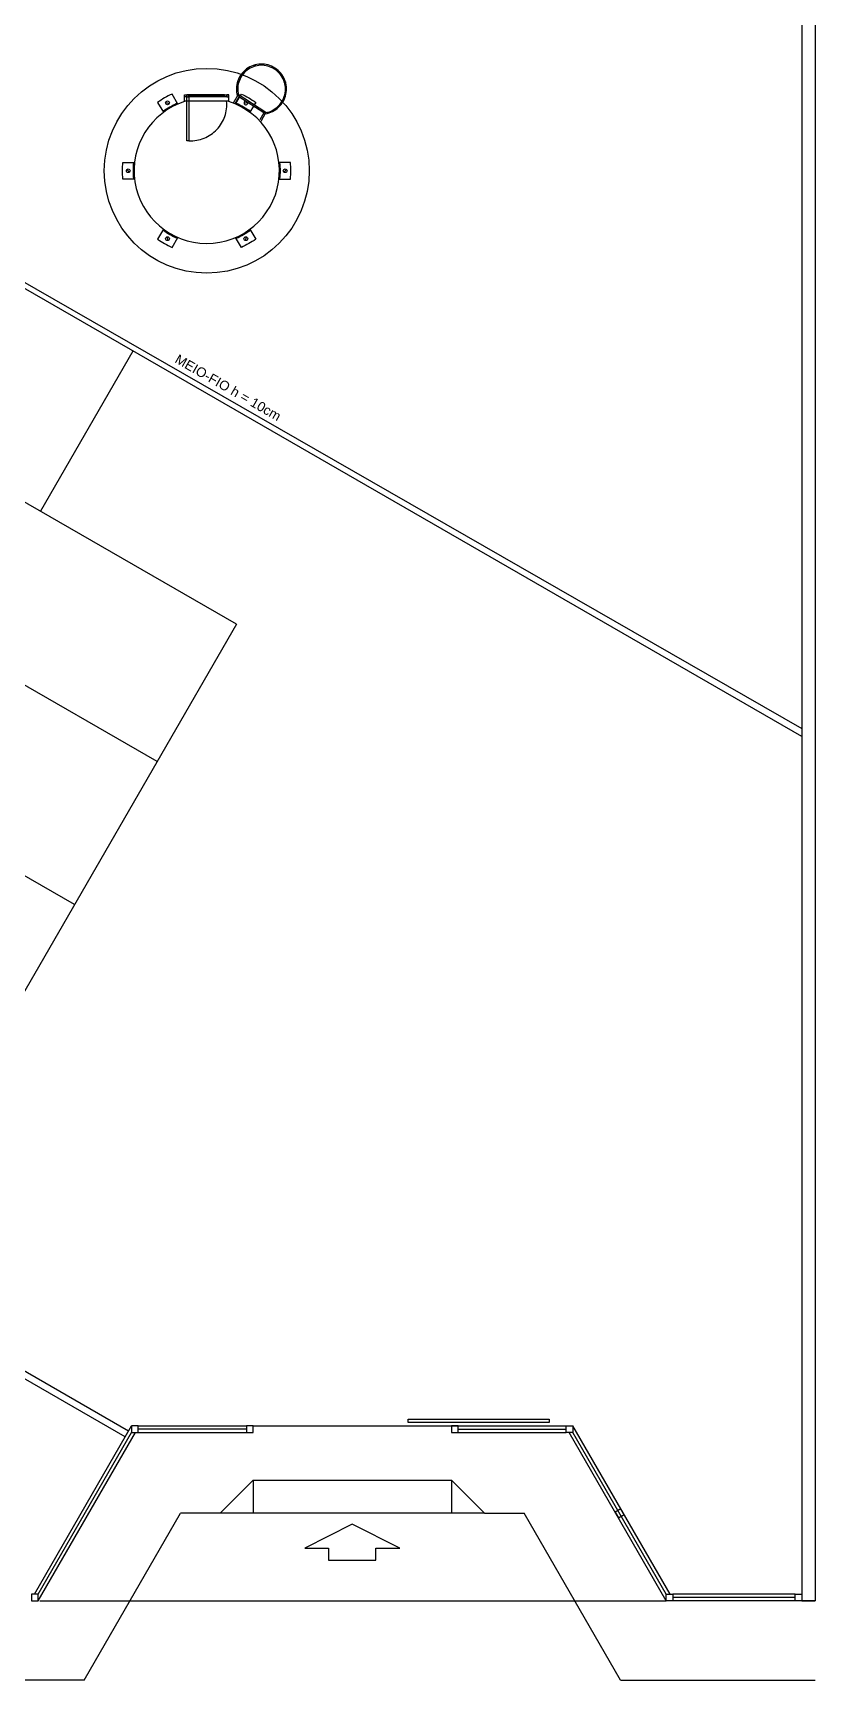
# Model space of a CAD drawing. Extents: x 210 to 779, y 61 to 241.
# Drawn here: x 393.32 to 405.15, y 171.11 to 196.05 of the extents above; entities that cross this region are included whole.
import ezdxf

# ---------------------------------------------------------------- set-up
doc = ezdxf.new("R2010")
doc.units = 0
doc.header["$LTSCALE"] = 2
for name, pattern in [('HIDDEN', [9.525, 6.35, -3.175]), ('TRACEJADO_G', [0.375, 0.25, -0.125]), ('TRAÇO-2PTOS_P', [0.625, 0.25, -0.125, 0, -0.125, 0, -0.125])]:
    doc.linetypes.add(name, pattern=pattern)
doc.layers.get('0').update_dxf_attribs({"linetype": 'CONTINUOUS'})
for name, color, linetype in [('A-MURO', 2, 'CONTINUOUS'), ('A-PISOS-CTEL', 2, 'TRACEJADO_G'), ('A-PISOS-NIVEL', 1, 'CONTINUOUS'), ('AR-PIS', 1, 'CONTINUOUS'), ('ARQ-ALV-VISTA1', 1, 'CONTINUOUS'), ('ARQ-ALV-VISTA2', 2, 'CONTINUOUS'), ('ARQ-COB-PROJ', 8, 'TRAÇO-2PTOS_P'), ('ARQ-PIS-VISTA', 8, 'CONTINUOUS'), ('ARQ-SMB-1_100', 1, 'CONTINUOUS'), ('ARQ-TXT-1_075', 2, 'CONTINUOUS'), ('EST-MET-CORTE', 5, 'CONTINUOUS'), ('PORTAL_VTA_PROX', 1, 'CONTINUOUS'), ('PRES-AZUL', 164, 'CONTINUOUS')]:
    doc.layers.add(name, color=color, linetype=linetype)
doc.styles.add('ESC-50-A20', font='arial.ttf', dxfattribs={"height": 0.1})

msp = doc.modelspace()

# ---------------------------------------------------------------- linework, layer by layer
at = {"color": 251}
for points in [[(394.811, 174.858), (394.911, 174.858), (394.911, 174.958), (394.811, 174.958)], [(396.549, 174.858), (396.649, 174.858), (396.649, 174.958), (396.549, 174.958)], [(399.648, 174.858), (399.748, 174.858), (399.748, 174.958), (399.648, 174.958)], [(401.485, 174.858), (401.385, 174.858), (401.385, 174.958), (401.485, 174.958)], [(402.123, 173.652), (402.173, 173.566), (402.26, 173.616), (402.21, 173.702)], [(393.298, 172.31), (393.398, 172.31), (393.398, 172.41), (393.298, 172.41)], [(402.998, 172.31), (402.898, 172.31), (402.898, 172.41), (402.998, 172.41)], [(404.948, 172.31), (404.848, 172.31), (404.848, 172.41), (404.948, 172.41)]]:
    msp.add_lwpolyline(points, close=True, dxfattribs=at)
at = {"layer": 'A-MURO', "color": 251}
for p, q in [((404.948, 222.31), (404.948, 172.31)), ((405.148, 222.31), (405.148, 172.31)), ((404.948, 172.31), (405.148, 172.31)), ((405.148, 172.31), (404.948, 172.31))]:
    msp.add_line(p, q, dxfattribs=at)
at = {"layer": 'A-PISOS-CTEL', "color": 251, "linetype": 'TRACEJADO_G', "ltscale": 150}
for q in [(402.873, 172.31), (402.873, 172.31), (402.898, 172.31)]:
    msp.add_line((393.423, 172.31), q, dxfattribs=at)
at = {"layer": 'A-PISOS-NIVEL', "color": 251}
for p, q in [((389.67, 194.294), (404.948, 185.514)), ((404.948, 185.395), (389.633, 194.229)), ((394.83, 191.231), (393.431, 188.806)), ((396.395, 187.096), (392.064, 189.594)), ((395.196, 185.017), (390.865, 187.515)), ((396.395, 187.096), (390.699, 177.221)), ((393.947, 182.851), (389.616, 185.35)), ((394.714, 174.79), (386.318, 179.632)), ((394.764, 174.877), (386.368, 179.72)), ((396.648, 174.958), (399.648, 174.958)), ((399.648, 174.958), (401.385, 174.958)), ((399.648, 174.858), (401.385, 174.858)), ((396.148, 173.635), (395.548, 173.635)), ((400.148, 173.635), (400.747, 173.635)), ((394.091, 171.11), (376.605, 171.11)), ((402.205, 171.11), (405.148, 171.11))]:
    msp.add_line(p, q, dxfattribs=at)
msp.add_lwpolyline([(398.995, 175.011), (398.995, 175.061), (401.125, 175.061), (401.125, 175.011), (398.995, 175.011)], dxfattribs=at)
at = {"layer": 'AR-PIS', "color": 251, "ltscale": 10}
for p, q in [((393.398, 172.41), (394.811, 174.858)), ((396.549, 174.908), (394.911, 174.908)), ((399.748, 174.908), (401.385, 174.908)), ((402.898, 172.41), (401.485, 174.858)), ((404.848, 172.36), (402.998, 172.36))]:
    msp.add_line(p, q, dxfattribs=at)
at = {"layer": 'ARQ-ALV-VISTA1', "color": 251, "ltscale": 0.1}
for p, q in [((395.327, 194.995), (395.382, 194.98)), ((396.566, 194.995), (396.512, 194.98)), ((394.74, 193.98), (394.781, 193.94)), ((397.153, 193.98), (397.113, 193.94)), ((395.362, 192.905), (395.347, 192.96)), ((396.532, 192.905), (396.547, 192.96))]:
    msp.add_line(p, q, dxfattribs=at)
for points in [[(395.509, 194.97), (395.422, 195.121, 0.044204), (395.205, 194.996), (395.293, 194.845)], [(396.455, 195.091), (396.472, 195.121, -0.044204), (396.688, 194.996), (396.665, 194.956)], [(394.854, 193.835), (394.679, 193.835, -0.044204), (394.679, 194.085), (394.854, 194.085)], [(397.04, 193.835), (397.214, 193.835, 0.044204), (397.214, 194.085), (397.04, 194.085)], [(395.293, 193.075), (395.205, 192.924, 0.044204), (395.422, 192.799), (395.509, 192.951)], [(396.601, 193.075), (396.688, 192.924, -0.044204), (396.472, 192.799), (396.384, 192.951)]]:
    msp.add_lwpolyline(points, format="xyb", dxfattribs=at)
for points in [[(396.384, 194.97), (396.444, 195.073)], [(396.655, 194.938), (396.601, 194.845)]]:
    msp.add_lwpolyline(points, dxfattribs=at)
for centre, radius in [((395.948, 193.96), 1.55), ((395.354, 194.988), 0.0285), ((394.76, 193.96), 0.0285), ((397.133, 193.96), 0.0285), ((395.354, 192.932), 0.0285), ((396.539, 192.932), 0.0285)]:
    msp.add_circle(centre, radius, dxfattribs=at)
for centre, radius, start, end in [((396.539, 194.988), 0.0285, 102.5365, 11.9947), ((396.019, 193.836), 1.258, 114.3366, 125.6634), ((395.874, 193.836), 1.258, 54.3366, 65.6634), ((396.09, 193.96), 1.258, 174.3366, 185.6634), ((395.803, 193.96), 1.258, 354.3366, 5.6634), ((396.019, 194.084), 1.258, 234.3366, 245.6634), ((395.874, 194.084), 1.258, 294.3366, 305.6634)]:
    msp.add_arc(centre, radius, start, end, dxfattribs=at)
at = {"layer": 'ARQ-ALV-VISTA2', "color": 251, "ltscale": 0.1}
for p, q in [((396.422, 195.113), (396.348, 194.984)), ((396.432, 195.08), (396.372, 194.976)), ((396.843, 194.842), (396.422, 195.113)), ((396.811, 194.837), (396.432, 195.08)), ((396.811, 194.837), (396.75, 194.73)), ((396.769, 194.713), (396.843, 194.842))]:
    msp.add_line(p, q, dxfattribs=at)
msp.add_arc((395.947, 193.96), 1.1, 107.6647, 72.2178, dxfattribs=at)
at = {"layer": 'ARQ-COB-PROJ', "color": 251, "linetype": 'HIDDEN', "ltscale": 0.04}
for p, q in [((396.676, 195.543), (396.671, 195.56)), ((396.468, 195.386), (396.454, 195.395)), ((397.121, 195.301), (397.137, 195.305)), ((397.089, 195.018), (397.104, 195.01))]:
    msp.add_line(p, q, dxfattribs=at)
msp.add_lwpolyline([(396.944, 195.516), (396.952, 195.531)], dxfattribs=at)
at = {"layer": 'ARQ-COB-PROJ', "color": 251, "linetype": 'HIDDEN', "ltscale": 0.25}
msp.add_lwpolyline([(395.678, 194.414), (395.648, 194.414), (395.648, 195.078), (395.678, 195.078)], close=True, dxfattribs=at)
at = {"layer": 'ARQ-COB-PROJ', "color": 251, "linetype": 'HIDDEN', "ltscale": 0.04}
for centre in [(396.673, 195.551), (396.948, 195.524), (396.461, 195.39), (397.129, 195.303), (397.097, 195.014)]:
    msp.add_circle(centre, 0.00833, dxfattribs=at)
at = {"layer": 'ARQ-COB-PROJ', "color": 251, "linetype": 'HIDDEN', "ltscale": 0.25}
for centre, radius, start, end in [((396.775, 195.197), 0.378, 278.7573, 195.7453), ((396.777, 195.196), 0.361, 275.5395, 198.3534), ((395.702, 194.962), 0.548, 267.5682, 5.4773)]:
    msp.add_arc(centre, radius, start, end, dxfattribs=at)
at = {"layer": 'ARQ-PIS-VISTA', "color": 251}
for p, q in [((396.148, 173.635), (396.648, 174.135)), ((396.648, 174.135), (399.648, 174.135)), ((396.648, 174.135), (396.648, 173.635)), ((399.648, 174.135), (399.648, 173.635)), ((399.648, 174.135), (400.148, 173.635))]:
    msp.add_line(p, q, dxfattribs=at)
msp.add_lwpolyline([(400.148, 173.635), (396.148, 173.635)], dxfattribs=at)
at = {"layer": 'ARQ-SMB-1_100', "color": 251}
msp.add_lwpolyline([(398.507, 173.105), (398.866, 173.105), (398.148, 173.471), (397.429, 173.105), (397.789, 173.105), (397.789, 172.923), (398.507, 172.923), (398.507, 173.105)], dxfattribs=at)
at = {"layer": 'EST-MET-CORTE', "color": 251}
for p, q in [((395.613, 195.008), (395.613, 195.108)), ((396.283, 195.008), (396.283, 195.108))]:
    msp.add_line(p, q, dxfattribs=at)
at = {"layer": 'EST-MET-CORTE', "color": 251, "ltscale": 0.1}
for p, q in [((396.218, 195.108), (395.678, 195.108)), ((396.218, 195.078), (395.678, 195.078))]:
    msp.add_line(p, q, dxfattribs=at)
for points in [[(395.643, 195.108), (395.643, 195.078), (395.613, 195.078), (395.613, 195.108)], [(395.648, 195.108), (395.648, 195.078), (395.678, 195.078), (395.678, 195.108)], [(396.248, 195.108), (396.248, 195.078), (396.218, 195.078), (396.218, 195.108)], [(396.253, 195.108), (396.253, 195.078), (396.283, 195.078), (396.283, 195.108)]]:
    msp.add_lwpolyline(points, close=True, dxfattribs=at)
at = {"layer": 'PORTAL_VTA_PROX', "color": 251}
for p, q in [((393.34, 172.41), (394.811, 174.958)), ((393.398, 172.31), (394.869, 174.858)), ((394.911, 174.958), (396.549, 174.958)), ((394.911, 174.858), (396.549, 174.858)), ((402.898, 172.31), (401.427, 174.858)), ((402.956, 172.41), (401.485, 174.958)), ((394.091, 171.11), (395.548, 173.635)), ((402.205, 171.11), (400.747, 173.635)), ((404.848, 172.41), (402.998, 172.41)), ((404.848, 172.31), (402.998, 172.31))]:
    msp.add_line(p, q, dxfattribs=at)
at = {"layer": 'PRES-AZUL', "color": 251, "ltscale": 0.1}
for p, q in [((396.283, 195.014), (395.613, 195.014)), ((396.218, 195.093), (395.678, 195.093))]:
    msp.add_line(p, q, dxfattribs=at)

# ---------------------------------------------------------------- texts
at = {"layer": 'ARQ-TXT-1_075', "color": 251, "insert": (394.887, 191.556), "char_height": 0.144, "width": 3.24737, "attachment_point": 1, "rotation": 330.114, "style": 'ESC-50-A20'}
msp.add_mtext('\\pi0.73498;MEIO-FIO h = 10cm', dxfattribs=at)

doc.saveas('drawing.dxf')
